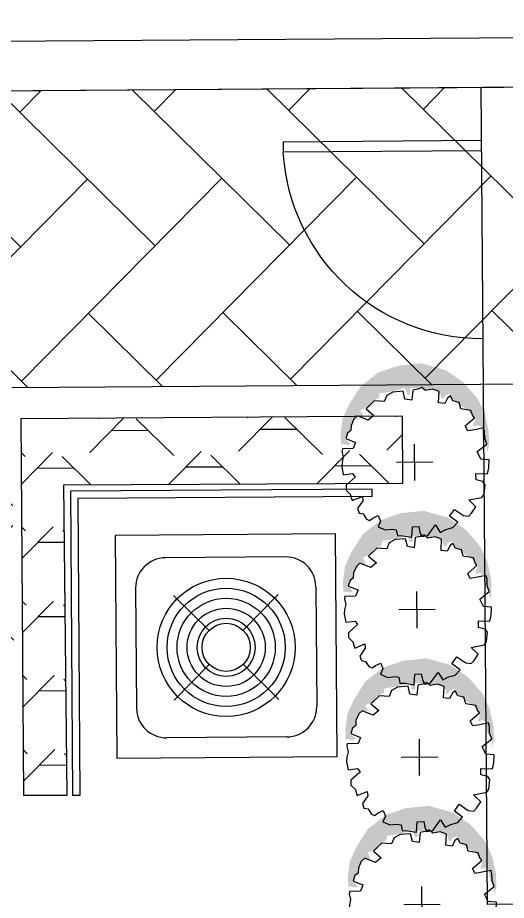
# Model space of a CAD drawing. Header units: feet. Extents: x 919634 to 928945, y 707022 to 708026.
# Drawn here: x 921008.62 to 921015.2, y 707492.02 to 707503.91 of the extents above; entities that cross this region are included whole.
import ezdxf

# ---------------------------------------------------------------- set-up
doc = ezdxf.new("R2010")
doc.units = ezdxf.units.FT
doc.header["$LTSCALE"] = 20
doc.header["$MEASUREMENT"] = 0
for name, color, linetype in [('-u-site-xref', 7, 'Continuous'), ('Site Plan$0$-u-site-bldg_interior', 252, 'Continuous'), ('Site Plan$0$-u-site-fence', 4, 'Site Plan$0$FENCELINE1'), ('Site Plan$0$A-DOOR-EXT_WINDOWS', 253, 'Continuous'), ('Site Plan$0$A-HVAC-EXT', 253, 'Continuous'), ('Site Plan$0$SP-LOT PAVERS', 254, 'Continuous'), ('x-RL TH8-LP Block$0$LK-SHRB-035M', 253, 'Continuous'), ('x-RL TH8-LP Block$0$LK-SHRB-TRNK', 253, 'Continuous'), ('x-RL TH8-LP Block$0$LP-PATT-SHAR', 253, 'Continuous'), ('x-RL TH8-LP Block$0$LP-SHAR-BRDR-CONT', 253, 'Continuous'), ('x-RL TH8-LP Block$0$LP-SHRB', 253, 'Continuous')]:
    doc.layers.add(name, color=color, linetype=linetype)
doc.layers.add('Site Plan$0$SP-SIDEWALK', color=2, linetype='Continuous', lineweight=25)
doc.layers.add('SP-BUILDING-FOOTPRINT', color=1, linetype='Continuous', lineweight=25)
doc.layers.add('x-RL TH8-LP Block$0$LK-SHRB-SHAD', color=253, linetype='Continuous', plot=False)
doc.layers.get('-u-site-xref').off()
doc.linetypes.add('Site Plan$0$FENCELINE1', pattern='A,0.25,-0.1,[133,ltypeshp.shx,S=0.1,R=0,X=-0.1,Y=0],-0.1,1', length=1.45)

# ---------------------------------------------------------------- blocks, each defined once
blk = doc.blocks.new('Site Plan$0$A$C05C92244')
at = {"layer": 'Site Plan$0$A-DOOR-EXT_WINDOWS'}
blk.add_lwpolyline([(32.00389335552609, 32.04769828175449), (32.00389335552609, 0.04381521808500111), (30.40369920234298, 0.04381521808500111), (30.40369920234298, 32.04769828175449)], close=True, dxfattribs=at)
blk.add_arc((32.07979910527501, 32.07980389018303), 32.07980487913881, 180.0573418751565, 267.0050566959838, dxfattribs=at)
blk = doc.blocks.new('Site Plan$0$A$C11AE1C12')
at = {"layer": 'Site Plan$0$A-HVAC-EXT'}
for p, q in [((44.00000011394877, 44.54105635897122), (1.139487721957266e-07, 44.54105635897122)), ((1.139487721957266e-07, 44.54105635897122), (1.139487721957266e-07, 2.501133167243097e-06)), ((44.00000011394877, 2.501133167243097e-06), (44.00000011394877, 44.54105635897122)), ((34.00000011394877, 40.00000250113317), (10.00000011394877, 40.00000250113317)), ((4.000000113948772, 34.00000250113317), (4.000000113948772, 10.00000250113317)), ((40.00000011394877, 34.00000250113317), (40.00000011394877, 10.00000250113317)), ((18.5977306969362, 25.40227191814392), (11.52666288505861, 32.47333973002787)), ((25.40226953096135, 25.40227191814392), (32.47333734284621, 32.47333973002787)), ((11.52666288505861, 11.52666527223846), (18.5977306969362, 18.59773308412241)), ((32.47333734284621, 11.52666527223846), (25.40226953096135, 18.59773308412241)), ((34.00000011394877, 4.000002501133167), (10.00000011394877, 4.000002501133167)), ((1.139487721957266e-07, 2.501133167243097e-06), (44.00000011394877, 2.501133167243097e-06))]:
    blk.add_line(p, q, dxfattribs=at)
for radius in [13.81153555240985, 11.81153555240985, 9.81153555240985, 7.81153555240985, 5.81153555240985, 4.81153555240985]:
    blk.add_circle((22.00000011394877, 22.00000250113317), radius, dxfattribs=at)
for centre, start, end in [((10.00000011394877, 34.00000250113317), 90, 180), ((34.00000011394877, 34.00000250113317), 0, 90), ((10.00000011394877, 10.00000250113317), 180, 270), ((34.00000011394877, 10.00000250113317), 270, 0)]:
    blk.add_arc(centre, 6, start, end, dxfattribs=at)
blk = doc.blocks.new('Site Plan')
at = {"layer": 'Site Plan$0$SP-LOT PAVERS'}
h = blk.add_hatch(dxfattribs=at)
h.set_pattern_fill('AR-HBONE', color=256, scale=0.32, angle=-89.58178215075662)
h.set_pattern_definition([(315.4182178492434, (0, 0), (1.810145136983853, 0.01321298806884015), [3.84, -1.28]), (45.41821784924338, (0.9116790626081567, -0.8984660745381309), (1.810145136983853, 0.01321298806884), [3.84, -1.28])])
h.paths.add_polyline_path([(921020.854125401, 707503.0147266962), (921000.6046263237, 707502.8722733271), (921000.5331806955, 707512.8698770296), (920988.4501140695, 707512.7835283038), (920988.5783173105, 707493.7837151049), (921008.5778073021, 707493.9267641254), (921008.5440285439, 707498.9266509638), (921016.5494870823, 707498.9838601747), (921016.5971115702, 707492.3196209966), (921020.9303342579, 707492.3505873991)])
at = {"layer": 'Site Plan$0$-u-site-bldg_interior'}
for p, q in [((921001.266511906, 707503.543687033, -4.495029287384762e-06), (921017.242680325, 707503.6578571309, -4.494951748557783e-06)), ((921000.6046263238, 707502.8722733269, -4.495032522905951e-06), (921017.247444387, 707502.9912074867, -4.494951748557785e-06))]:
    blk.add_line(p, q, dxfattribs=at)
at = {"layer": 'Site Plan$0$-u-site-fence', "ltscale": 0.15, "elevation": -4.494934243949904e-06}
blk.add_lwpolyline([(921014.8544733335, 707502.9718487177), (921014.9375432187, 707491.9721616845), (921020.9327324224, 707492.0150049571)], dxfattribs=at)
at = {"layer": 'Site Plan$0$SP-SIDEWALK'}
for p, q in [((921016.5494870824, 707498.9838601747, -4.494955274837604e-06), (921008.5421688267, 707498.9266376739, -4.494994137601723e-06)), ((921013.392735325, 707497.5636370423, -4.49497064414578e-06), (921009.3294864828, 707497.5345999474, -4.4949903647409e-06)), ((921009.3294864828, 707497.5345999474, -4.4949903647409e-06), (921009.3587858707, 707493.4346476442, -4.494990364740912e-06)), ((921013.3934499343, 707497.4636395957, -4.49497064414578e-06), (921013.392735325, 707497.5636370423, -4.49497064414578e-06)), ((921013.3934499343, 707497.4636395957, -4.49497064414578e-06), (921009.4301985387, 707497.43531711, -4.494989879412722e-06)), ((921009.4301985387, 707497.43531711, -4.494989879412722e-06), (921009.4587833174, 707493.4353622535, -4.494989879412734e-06)), ((921009.4587833174, 707493.4353622535, -4.494989879412734e-06), (921009.3587858707, 707493.4346476442, -4.494990364740912e-06))]:
    blk.add_line(p, q, dxfattribs=at)
at = {"layer": 'Site Plan$0$-u-site-fence', "xscale": -0.08333333333333334, "yscale": 0.08333333333333334, "zscale": 0.08333333333333333, "rotation": 270.4094444446222}
blk.add_blockref('Site Plan$0$A$C05C92244', (921012.2094554743, 707499.5688396911, -4.49497631740785e-06), dxfattribs=at)
at = {"layer": 'Site Plan$0$A-HVAC-EXT', "extrusion": (4.853157859725802e-12, 3.468200526524245e-14, -1), "xscale": -0.06735359270068557, "yscale": 0.06735359270068557, "zscale": -0.06735359270068557, "rotation": 359.5905555553778}
blk.add_blockref('Site Plan$0$A$C11AE1C12', (-921009.9551970903, 707493.9389793557, 8.989331464239155e-06), dxfattribs=at)
blk = doc.blocks.new('x-RL TH8-LP Block$0$SHRUB-LRG-241')
at = {"layer": 'x-RL TH8-LP Block$0$LK-SHRB-SHAD'}
blk.add_hatch(color=256, dxfattribs=at).paths.add_polyline_path([(0.07942995503995931, 0.4976856504540272), (0.1859550109496517, 0.5063764960219963), (0.3011759860731367, 0.4911675188681244), (0.3990051144888973, 0.4455405874065121), (0.5207480248826535, 0.3673229980153856), (0.6164031776350392, 0.2434784771626468), (0.6620567659276446, 0.1065976931381005), (0.6772746369719869, -0.052010199626217), (0.6294470564557244, -0.217136229156587), (0.5446618151407847, -0.3388080360272614), (0.4294408400173033, -0.4365800253562426), (0.3294377276580214, -0.4822069568178549), (0.2076948172642687, -0.5082794883416142), (0.1294315112196003, -0.5104521971435325), (0.05986413266886359, -0.4995886427736451), (0.1511713175342138, -0.4887250884037577), (0.1598672450281455, -0.4669979796639847), (0.2381305427926712, -0.4583071340960174), (0.2511744298934957, -0.432234607752406), (0.2424785023995675, -0.4018166534446639), (0.2576963734439097, -0.4039893622465822), (0.2924800585792049, -0.4191983394004524), (0.3272637519946464, -0.395298521858761), (0.3642214210734593, -0.3540170131811315), (0.3816132677811801, -0.3214263500714711), (0.4229188964668893, -0.2779721325919233), (0.433788799624196, -0.2562450238521503), (0.4663985090961198, -0.2453814694822647), (0.4577025898823273, -0.2149635151745208), (0.4316148239608211, -0.1975818292187306), (0.4359627835677138, -0.186718274848845), (0.4881383154107333, -0.1736820116770392), (0.4968342429046615, -0.1410913485673788), (0.492486275017626, -0.07808273114997633), (0.5164000652757572, -0.052010199626217), (0.5055301621184505, -0.01724682771464003), (0.5055301621184505, 0.02620738976490955), (0.4642245334327413, 0.02620738976490955), (0.4642245334327413, 0.04576178970276246), (0.5098781217253467, 0.06314347565855272), (0.4859643397473548, 0.1478791966355821), (0.4729204526465303, 0.2369603455767439), (0.4446587027815063, 0.2391330543786623), (0.4163969529164788, 0.2934508262280957), (0.3837872434445551, 0.2999689629941464), (0.3598734614665666, 0.3694957068173039), (0.3250897680511251, 0.3499413120595953), (0.3163938488373397, 0.3608048664294827), (0.3294377276580214, 0.3912228155570787), (0.2729142362081092, 0.4325043242347064), (0.2229126800284682, 0.4368497470186909), (0.1968249141069585, 0.4629222785424503), (0.162041220691524, 0.475958541714256), (0.1337794708264965, 0.4368497470186909), (0.1207355920058113, 0.4520587241725629), (0.1294315112196003, 0.4976856504540272)])
at = {"layer": 'x-RL TH8-LP Block$0$LK-SHRB-035M'}
blk.add_lwpolyline([(-0.02506661354845008, 0.4987056809809847), (-0.08165780996232641, 0.4886134344344999), (-0.08165780996232641, 0.4886134344344999), (-0.08165780996232641, 0.4886134344344999), (-0.07431013994851199, 0.4249718511334137), (-0.09880237153729965, 0.4078375781783734), (-0.1543414298532717, 0.4702383789836801), (-0.1872079085748339, 0.4702383789836801), (-0.2156921901335238, 0.4417710769863739), (-0.2595141617622758, 0.428632322466644), (-0.2310604317859877, 0.3588825101419175), (-0.2604511118412525, 0.3564347593132471), (-0.3143340234853049, 0.3931510560520017), (-0.3449670116215167, 0.3826466800339148), (-0.3515403073658305, 0.3541793780366085), (-0.3865978846688343, 0.3322814549128452), (-0.3953622789945825, 0.3103835285617258), (-0.3804630536096525, 0.2878976674930804), (-0.3633184920346793, 0.2511813673234577), (-0.4025060636510993, 0.2364948451970861), (-0.4391842506233381, 0.2534489245671132), (-0.4610952364377141, 0.2052734924038901), (-0.4563889752951518, 0.1557189889409578), (-0.4612874237616289, 0.1287937023786245), (-0.500474995378049, 0.1214504430308736), (-0.5029242169253898, 0.08473414286125092), (-0.5127211084865486, 0.02354031038883519), (-0.4416936352675229, 0.01864480530062451), (-0.4392444137201785, -0.02541475421675088), (-0.4784319853366021, -0.03275801356450003), (-0.509299405229342, -0.04655263965616641), (-0.5029242169253898, -0.0866085866891666), (-0.4294475167872278, -0.1404591598138314), (-0.480881206883943, -0.1722799514643754), (-0.4612874237616289, -0.2114440058935383), (-0.4490413052813373, -0.2579513162395841), (-0.4123029552122581, -0.2922198655805364), (-0.3706661620484972, -0.2359215381963313), (-0.3241309150464637, -0.2701900841064138), (-0.3657677135820201, -0.3313839165788295), (-0.3706661620484972, -0.3681002167484539), (-0.3510723735543877, -0.3876822405321647), (-0.3069863534714905, -0.4170552813540382), (-0.2604511118412525, -0.3681002167484539), (-0.2433065502662792, -0.4586670866118716), (-0.2212635402248324, -0.4733536087382433), (-0.1575837316478292, -0.480696868085996), (-0.1355407216063789, -0.4660103459596243), (-0.1232946031260873, -0.4195030356135803), (-0.07920858841498557, -0.4195030356135803), (-0.08165780996232641, -0.4978311410410363), (-0.04247023834590635, -0.5076221546483275), (0.0138619002172824, -0.5100699054769979), (0.01876034331196408, -0.4537715815236627), (0.0701940334086757, -0.4292940492208697), (0.1216277235053873, -0.4953833867814978), (0.1608152951218109, -0.480696868085996), (0.2073505421238444, -0.480696868085996), (0.2318427737126321, -0.4733536087382433), (0.2195966552323405, -0.4146075270944998), (0.2122489852185225, -0.3656524624889137), (0.2465381137402645, -0.3485181895338734), (0.3004210253843169, -0.4121597762658276), (0.3189358637372592, -0.39910922518572), (0.3518547154810285, -0.3876822405321647), (0.3641008339613201, -0.3191451487119998), (0.4081868486724218, -0.3069063842760382), (0.419726398483391, -0.2655318838032237), (0.4525928772049532, -0.2480135433678008), (0.4375775287276866, -0.2285782788485804), (0.4008391786586074, -0.208996251633998), (0.405737627125081, -0.1673844463761647), (0.4832682573450846, -0.1713708092072714), (0.4986059474151467, -0.1275749597323887), (0.4898415530893949, -0.07720973461131919), (0.5117525389037709, -0.05312201530235328), (0.5007970459965847, -0.02465471653240314), (0.4939096672908754, 0.008853791693333335), (0.4253314156191905, 0.01619705104108249), (0.4326790856330085, 0.06270436481799813), (0.486561997277061, 0.07494312925395974), (0.4810771587636431, 0.1461490954514311), (0.4596205387691334, 0.1875397805915), (0.4179837456053725, 0.2046740535465421), (0.4228821887000542, 0.2732111453667088), (0.3689992770560018, 0.3295094727509138), (0.3224640354257637, 0.275658899626249), (0.3224640354257637, 0.275658899626249), (0.2906241338231617, 0.3148229506245421), (0.2906241338231617, 0.3148229506245421), (0.3211269623186972, 0.389216058907456), (0.2992159765043212, 0.4133037749890676), (0.2553940048755692, 0.4330119051549843), (0.2203364275725654, 0.4352016981128308), (0.2028076389210653, 0.4570996244639502), (0.1657137435882881, 0.4690314106507891), (0.1387722850803605, 0.4029420696592929), (0.09713549191659965, 0.4200763426143332), (0.09468627036926236, 0.4935089429535804), (0.07791501977911963, 0.4965158880231364), (0.04066634389468149, 0.4877567161917469), (0.003417668010239794, 0.4965158880231364)], close=True, dxfattribs=at)
at = {"layer": 'x-RL TH8-LP Block$0$LK-SHRB-TRNK'}
for p, q in [((0, -0.125), (0, 0.125)), ((-0.1250000000000284, 0), (0.1249999999999929, 0))]:
    blk.add_line(p, q, dxfattribs=at)
blk = doc.blocks.new('x-RL TH8-LP Block', base_point=(1241.699483058532, 358.1706843557306))
at = {"layer": 'x-RL TH8-LP Block$0$LP-PATT-SHAR'}
h = blk.add_hatch(dxfattribs=at)
h.set_pattern_fill('LAFX-A435-CHAINLINK', color=256, scale=10, pattern_type=2)
h.set_pattern_definition([(45, (1255.655024147425, 427.7968330358235), (0, 10.0000000000064), [0.7071099999999999, -13.4350288425]), (45, (1253.655024147425, 427.7968330358235), (0, 10.0000000000064), [0.7071099999999999, -13.4350288425]), (45, (1255.655024147425, 429.7968330358235), (0, 10.0000000000064), [0.7071099999999999, -13.4350288425]), (45, (1255.155024147425, 430.7968330358235), (0, 10.0000000000064), [0.7071099999999999, -13.4350288425]), (45, (1251.655024147425, 427.7968330358235), (0, 10.0000000000064), [0.7071099999999999, -13.4350288425]), (45, (1253.655024147425, 429.7968330358235), (0, 10.0000000000064), [0.7071099999999999, -13.4350288425]), (45, (1255.655024147425, 431.7968330358235), (0, 10.0000000000064), [0.7071099999999999, -13.4350288425]), (45, (1254.155024147425, 430.7968330358235), (0, 10.0000000000064), [0.7071099999999999, -13.4350288425]), (45, (1255.155024147425, 432.7968330358235), (0, 10.0000000000064), [0.7071099999999999, -13.4350288425]), (45, (1253.155024147425, 430.7968330358235), (0, 10.0000000000064), [0.7071099999999999, -13.4350288425]), (45, (1251.655024147425, 429.7968330358235), (0, 10.0000000000064), [0.7071099999999999, -13.4350288425]), (45, (1253.655024147425, 431.7968330358235), (0, 10.0000000000064), [0.7071099999999999, -13.4350288425]), (45, (1255.655024147425, 433.7968330358235), (0, 10.0000000000064), [0.7071099999999999, -13.4350288425]), (45, (1252.155024147425, 430.7968330358235), (0, 10.0000000000064), [0.7071099999999999, -13.4350288425]), (45, (1254.155024147425, 432.7968330358235), (0, 10.0000000000064), [0.7071099999999999, -13.4350288425]), (45, (1253.155024147425, 432.7968330358235), (0, 10.0000000000064), [0.7071099999999999, -13.4350288425]), (45, (1255.155024147425, 434.7968330358235), (0, 10.0000000000064), [0.7071099999999999, -13.4350288425]), (45, (1251.655024147425, 431.7968330358235), (0, 10.0000000000064), [0.7071099999999999, -13.4350288425]), (45, (1253.655024147425, 433.7968330358235), (0, 10.0000000000064), [0.7071099999999999, -13.4350288425]), (45, (1252.155024147425, 432.7968330358235), (0, 10.0000000000064), [0.7071099999999999, -13.4350288425]), (45, (1254.155024147425, 434.7968330358235), (0, 10.0000000000064), [0.7071099999999999, -13.4350288425]), (45, (1255.155024147425, 436.7968330358235), (0, 10.0000000000064), [0.7071099999999999, -13.4350288425]), (45, (1253.155024147425, 434.7968330358235), (0, 10.0000000000064), [0.7071099999999999, -13.4350288425]), (45, (1251.655024147425, 433.7968330358235), (0, 10.0000000000064), [0.7071099999999999, -13.4350288425]), (45, (1252.155024147425, 434.7968330358235), (0, 10.0000000000064), [0.7071099999999999, -13.4350288425]), (45, (1254.155024147425, 436.7968330358235), (0, 10.0000000000064), [0.7071099999999999, -13.4350288425]), (45, (1253.155024147425, 436.7968330358235), (0, 10.0000000000064), [0.7071099999999999, -13.4350288425]), (45, (1251.655024147425, 435.7968330358235), (0, 10.0000000000064), [0.7071099999999999, -13.4350288425]), (45, (1252.155024147425, 436.7968330358235), (0, 10.0000000000064), [0.7071099999999999, -13.4350288425]), (45, (1250.655024147425, 435.7968330358235), (0, 10.0000000000064), [0.7071099999999999, -13.4350288425]), (45, (1255.155024147425, 428.7968330358235), (0, 10.0000000000064), [0.7071099999999999, -13.4350288425]), (45, (1254.155024147425, 428.7968330358235), (0, 10.0000000000064), [0.7071099999999999, -13.4350288425]), (45, (1253.155024147425, 428.7968330358235), (0, 10.0000000000064), [0.7071099999999999, -13.4350288425]), (45, (1252.155024147425, 428.7968330358235), (0, 10.0000000000064), [0.7071099999999999, -13.4350288425]), (45, (1250.655024147425, 427.7968330358235), (0, 10.0000000000064), [0.7071099999999999, -13.4350288425]), (45, (1249.655024147425, 427.7968330358235), (0, 10.0000000000064), [0.7071099999999999, -13.4350288425]), (45, (1250.655024147425, 429.7968330358235), (0, 10.0000000000064), [0.7071099999999999, -13.4350288425]), (45, (1248.655024147425, 427.7968330358235), (0, 10.0000000000064), [0.7071099999999999, -13.4350288425]), (45, (1251.155024147425, 430.7968330358235), (0, 10.0000000000064), [0.7071099999999999, -13.4350288425]), (45, (1249.655024147425, 429.7968330358235), (0, 10.0000000000064), [0.7071099999999999, -13.4350288425]), (45, (1247.655024147425, 427.7968330358235), (0, 10.0000000000064), [0.7071099999999999, -13.4350288425]), (45, (1250.155024147425, 430.7968330358235), (0, 10.0000000000064), [0.7071099999999999, -13.4350288425]), (45, (1250.655024147425, 431.7968330358235), (0, 10.0000000000064), [0.7071099999999999, -13.4350288425]), (45, (1248.655024147425, 429.7968330358235), (0, 10.0000000000064), [0.7071099999999999, -13.4350288425]), (45, (1246.655024147425, 427.7968330358235), (0, 10.0000000000064), [0.7071099999999999, -13.4350288425]), (45, (1251.155024147425, 432.7968330358235), (0, 10.0000000000064), [0.7071099999999999, -13.4350288425]), (45, (1249.155024147425, 430.7968330358235), (0, 10.0000000000064), [0.7071099999999999, -13.4350288425]), (45, (1249.655024147425, 431.7968330358235), (0, 10.0000000000064), [0.7071099999999999, -13.4350288425]), (45, (1247.655024147425, 429.7968330358235), (0, 10.0000000000064), [0.7071099999999999, -13.4350288425]), (45, (1250.155024147425, 432.7968330358235), (0, 10.0000000000064), [0.7071099999999999, -13.4350288425]), (45, (1248.155024147425, 430.7968330358235), (0, 10.0000000000064), [0.7071099999999999, -13.4350288425]), (45, (1250.655024147425, 433.7968330358235), (0, 10.0000000000064), [0.7071099999999999, -13.4350288425]), (45, (1248.655024147425, 431.7968330358235), (0, 10.0000000000064), [0.7071099999999999, -13.4350288425]), (45, (1246.655024147425, 429.7968330358235), (0, 10.0000000000064), [0.7071099999999999, -13.4350288425]), (45, (1251.155024147425, 434.7968330358235), (0, 10.0000000000064), [0.7071099999999999, -13.4350288425]), (45, (1249.155024147425, 432.7968330358235), (0, 10.0000000000064), [0.7071099999999999, -13.4350288425]), (45, (1247.155024147425, 430.7968330358235), (0, 10.0000000000064), [0.7071099999999999, -13.4350288425]), (45, (1249.655024147425, 433.7968330358235), (0, 10.0000000000064), [0.7071099999999999, -13.4350288425]), (45, (1247.655024147425, 431.7968330358235), (0, 10.0000000000064), [0.7071099999999999, -13.4350288425]), (45, (1250.155024147425, 434.7968330358235), (0, 10.0000000000064), [0.7071099999999999, -13.4350288425]), (45, (1248.155024147425, 432.7968330358235), (0, 10.0000000000064), [0.7071099999999999, -13.4350288425]), (45, (1246.155024147425, 430.7968330358235), (0, 10.0000000000064), [0.7071099999999999, -13.4350288425]), (45, (1248.655024147425, 433.7968330358235), (0, 10.0000000000064), [0.7071099999999999, -13.4350288425]), (45, (1246.655024147425, 431.7968330358235), (0, 10.0000000000064), [0.7071099999999999, -13.4350288425]), (45, (1251.155024147425, 436.7968330358235), (0, 10.0000000000064), [0.7071099999999999, -13.4350288425]), (45, (1249.155024147425, 434.7968330358235), (0, 10.0000000000064), [0.7071099999999999, -13.4350288425]), (45, (1247.155024147425, 432.7968330358235), (0, 10.0000000000064), [0.7071099999999999, -13.4350288425]), (45, (1247.655024147425, 433.7968330358235), (0, 10.0000000000064), [0.7071099999999999, -13.4350288425]), (45, (1250.155024147425, 436.7968330358235), (0, 10.0000000000064), [0.7071099999999999, -13.4350288425]), (45, (1248.155024147425, 434.7968330358235), (0, 10.0000000000064), [0.7071099999999999, -13.4350288425]), (45, (1246.155024147425, 432.7968330358235), (0, 10.0000000000064), [0.7071099999999999, -13.4350288425]), (45, (1246.655024147425, 433.7968330358235), (0, 10.0000000000064), [0.7071099999999999, -13.4350288425]), (45, (1249.155024147425, 436.7968330358235), (0, 10.0000000000064), [0.7071099999999999, -13.4350288425]), (45, (1247.155024147425, 434.7968330358235), (0, 10.0000000000064), [0.7071099999999999, -13.4350288425]), (45, (1247.655024147425, 435.7968330358235), (0, 10.0000000000064), [0.7071099999999999, -13.4350288425]), (45, (1248.155024147425, 436.7968330358235), (0, 10.0000000000064), [0.7071099999999999, -13.4350288425]), (45, (1246.155024147425, 434.7968330358235), (0, 10.0000000000064), [0.7071099999999999, -13.4350288425]), (45, (1246.655024147425, 435.7968330358235), (0, 10.0000000000064), [0.7071099999999999, -13.4350288425]), (45, (1247.155024147425, 436.7968330358235), (0, 10.0000000000064), [0.7071099999999999, -13.4350288425]), (45, (1246.155024147425, 436.7968330358235), (0, 10.0000000000064), [0.7071099999999999, -13.4350288425]), (45, (1251.155024147425, 428.7968330358235), (0, 10.0000000000064), [0.7071099999999999, -13.4350288425]), (45, (1250.155024147425, 428.7968330358235), (0, 10.0000000000064), [0.7071099999999999, -13.4350288425]), (45, (1249.155024147425, 428.7968330358235), (0, 10.0000000000064), [0.7071099999999999, -13.4350288425]), (45, (1248.155024147425, 428.7968330358235), (0, 10.0000000000064), [0.7071099999999999, -13.4350288425]), (45, (1247.155024147425, 428.7968330358235), (0, 10.0000000000064), [0.7071099999999999, -13.4350288425]), (45, (1246.155024147425, 428.7968330358235), (0, 10.0000000000064), [0.7071099999999999, -13.4350288425]), (45, (1254.655024147425, 427.7968330358235), (0, 10.0000000000064), [0.7071099999999999, -13.4350288425]), (45, (1254.655024147425, 429.7968330358235), (0, 10.0000000000064), [0.7071099999999999, -13.4350288425]), (45, (1252.655024147425, 427.7968330358235), (0, 10.0000000000064), [0.7071099999999999, -13.4350288425]), (45, (1254.655024147425, 431.7968330358235), (0, 10.0000000000064), [0.7071099999999999, -13.4350288425]), (45, (1252.655024147425, 429.7968330358235), (0, 10.0000000000064), [0.7071099999999999, -13.4350288425]), (45, (1254.655024147425, 433.7968330358235), (0, 10.0000000000064), [0.7071099999999999, -13.4350288425]), (45, (1252.655024147425, 431.7968330358235), (0, 10.0000000000064), [0.7071099999999999, -13.4350288425]), (45, (1255.655024147425, 435.7968330358235), (0, 10.0000000000064), [0.7071099999999999, -13.4350288425]), (45, (1254.655024147425, 435.7968330358235), (0, 10.0000000000064), [0.7071099999999999, -13.4350288425]), (45, (1252.655024147425, 433.7968330358235), (0, 10.0000000000064), [0.7071099999999999, -13.4350288425]), (45, (1253.655024147425, 435.7968330358235), (0, 10.0000000000064), [0.7071099999999999, -13.4350288425]), (45, (1252.655024147425, 435.7968330358235), (0, 10.0000000000064), [0.7071099999999999, -13.4350288425]), (45, (1249.655024147425, 435.7968330358235), (0, 10.0000000000064), [0.7071099999999999, -13.4350288425]), (45, (1248.655024147425, 435.7968330358235), (0, 10.0000000000064), [0.7071099999999999, -13.4350288425]), (90, (1256.155024147425, 436.2968330358235), (-10, 6.123233995736766e-16), [0.5, -9.5]), (90, (1256.155024147425, 428.2968330358235), (-10, 6.123233995736766e-16), [0.5, -9.5]), (90, (1256.155024147425, 430.2968330358235), (-10, 6.123233995736766e-16), [0.5, -9.5]), (90, (1256.155024147425, 432.2968330358235), (-10, 6.123233995736766e-16), [0.5, -9.5]), (90, (1256.155024147425, 434.2968330358235), (-10, 6.123233995736766e-16), [0.5, -9.5]), (90, (1255.655024147425, 429.2968330358235), (-10, 6.123233995736766e-16), [0.5, -9.5]), (90, (1255.655024147425, 431.2968330358235), (-10, 6.123233995736766e-16), [0.5, -9.5]), (90, (1255.655024147425, 433.2968330358235), (-10, 6.123233995736766e-16), [0.5, -9.5]), (90, (1255.655024147425, 435.2968330358235), (-10, 6.123233995736766e-16), [0.5, -9.5]), (90, (1255.655024147425, 437.2968330358235), (-10, 6.123233995736766e-16), [0.5, -9.5]), (90, (1255.155024147425, 428.2968330358235), (-10, 6.123233995736766e-16), [0.5, -9.5]), (90, (1255.155024147425, 430.2968330358235), (-10, 6.123233995736766e-16), [0.5, -9.5]), (90, (1255.155024147425, 432.2968330358235), (-10, 6.123233995736766e-16), [0.5, -9.5]), (90, (1255.155024147425, 434.2968330358235), (-10, 6.123233995736766e-16), [0.5, -9.5]), (90, (1255.155024147425, 436.2968330358235), (-10, 6.123233995736766e-16), [0.5, -9.5]), (90, (1255.155024147425, 428.2968330358235), (-10, 6.123233995736766e-16), [0.5, -9.5]), (90, (1255.155024147425, 430.2968330358235), (-10, 6.123233995736766e-16), [0.5, -9.5]), (90, (1255.155024147425, 432.2968330358235), (-10, 6.123233995736766e-16), [0.5, -9.5]), (90, (1255.155024147425, 434.2968330358235), (-10, 6.123233995736766e-16), [0.5, -9.5]), (90, (1255.155024147425, 436.2968330358235), (-10, 6.123233995736766e-16), [0.5, -9.5]), (90, (1254.655024147425, 429.2968330358235), (-10, 6.123233995736766e-16), [0.5, -9.5]), (90, (1254.655024147425, 431.2968330358235), (-10, 6.123233995736766e-16), [0.5, -9.5]), (90, (1254.655024147425, 433.2968330358235), (-10, 6.123233995736766e-16), [0.5, -9.5]), (90, (1254.655024147425, 435.2968330358235), (-10, 6.123233995736766e-16), [0.5, -9.5]), (90, (1254.655024147425, 437.2968330358235), (-10, 6.123233995736766e-16), [0.5, -9.5]), (90, (1254.155024147425, 428.2968330358235), (-10, 6.123233995736766e-16), [0.5, -9.5]), (90, (1254.155024147425, 428.2968330358235), (-10, 6.123233995736766e-16), [0.5, -9.5]), (90, (1254.155024147425, 430.2968330358235), (-10, 6.123233995736766e-16), [0.5, -9.5]), (90, (1254.155024147425, 430.2968330358235), (-10, 6.123233995736766e-16), [0.5, -9.5]), (90, (1254.155024147425, 432.2968330358235), (-10, 6.123233995736766e-16), [0.5, -9.5]), (90, (1254.155024147425, 432.2968330358235), (-10, 6.123233995736766e-16), [0.5, -9.5]), (90, (1254.155024147425, 434.2968330358235), (-10, 6.123233995736766e-16), [0.5, -9.5]), (90, (1254.155024147425, 434.2968330358235), (-10, 6.123233995736766e-16), [0.5, -9.5]), (90, (1254.155024147425, 436.2968330358235), (-10, 6.123233995736766e-16), [0.5, -9.5]), (90, (1254.155024147425, 436.2968330358235), (-10, 6.123233995736766e-16), [0.5, -9.5]), (90, (1253.655024147425, 429.2968330358235), (-10, 6.123233995736766e-16), [0.5, -9.5]), (90, (1253.655024147425, 431.2968330358235), (-10, 6.123233995736766e-16), [0.5, -9.5]), (90, (1253.655024147425, 433.2968330358235), (-10, 6.123233995736766e-16), [0.5, -9.5]), (90, (1253.655024147425, 435.2968330358235), (-10, 6.123233995736766e-16), [0.5, -9.5]), (90, (1253.655024147425, 437.2968330358235), (-10, 6.123233995736766e-16), [0.5, -9.5]), (90, (1253.155024147425, 428.2968330358235), (-10, 6.123233995736766e-16), [0.5, -9.5]), (90, (1253.155024147425, 428.2968330358235), (-10, 6.123233995736766e-16), [0.5, -9.5]), (90, (1253.155024147425, 430.2968330358235), (-10, 6.123233995736766e-16), [0.5, -9.5]), (90, (1253.155024147425, 430.2968330358235), (-10, 6.123233995736766e-16), [0.5, -9.5]), (90, (1253.155024147425, 432.2968330358235), (-10, 6.123233995736766e-16), [0.5, -9.5]), (90, (1253.155024147425, 432.2968330358235), (-10, 6.123233995736766e-16), [0.5, -9.5]), (90, (1253.155024147425, 434.2968330358235), (-10, 6.123233995736766e-16), [0.5, -9.5]), (90, (1253.155024147425, 434.2968330358235), (-10, 6.123233995736766e-16), [0.5, -9.5]), (90, (1253.155024147425, 436.2968330358235), (-10, 6.123233995736766e-16), [0.5, -9.5]), (90, (1253.155024147425, 436.2968330358235), (-10, 6.123233995736766e-16), [0.5, -9.5]), (90, (1252.655024147425, 429.2968330358235), (-10, 6.123233995736766e-16), [0.5, -9.5]), (90, (1252.655024147425, 431.2968330358235), (-10, 6.123233995736766e-16), [0.5, -9.5]), (90, (1252.655024147425, 433.2968330358235), (-10, 6.123233995736766e-16), [0.5, -9.5]), (90, (1252.655024147425, 435.2968330358235), (-10, 6.123233995736766e-16), [0.5, -9.5]), (90, (1252.655024147425, 437.2968330358235), (-10, 6.123233995736766e-16), [0.5, -9.5]), (90, (1252.155024147425, 428.2968330358235), (-10, 6.123233995736766e-16), [0.5, -9.5]), (90, (1252.155024147425, 428.2968330358235), (-10, 6.123233995736766e-16), [0.5, -9.5]), (90, (1252.155024147425, 430.2968330358235), (-10, 6.123233995736766e-16), [0.5, -9.5]), (90, (1252.155024147425, 430.2968330358235), (-10, 6.123233995736766e-16), [0.5, -9.5]), (90, (1252.155024147425, 432.2968330358235), (-10, 6.123233995736766e-16), [0.5, -9.5]), (90, (1252.155024147425, 432.2968330358235), (-10, 6.123233995736766e-16), [0.5, -9.5]), (90, (1252.155024147425, 434.2968330358235), (-10, 6.123233995736766e-16), [0.5, -9.5]), (90, (1252.155024147425, 434.2968330358235), (-10, 6.123233995736766e-16), [0.5, -9.5]), (90, (1252.155024147425, 436.2968330358235), (-10, 6.123233995736766e-16), [0.5, -9.5]), (90, (1252.155024147425, 436.2968330358235), (-10, 6.123233995736766e-16), [0.5, -9.5]), (90, (1251.655024147425, 429.2968330358235), (-10, 6.123233995736766e-16), [0.5, -9.5]), (90, (1251.655024147425, 431.2968330358235), (-10, 6.123233995736766e-16), [0.5, -9.5]), (90, (1251.655024147425, 433.2968330358235), (-10, 6.123233995736766e-16), [0.5, -9.5]), (90, (1251.655024147425, 435.2968330358235), (-10, 6.123233995736766e-16), [0.5, -9.5]), (90, (1251.655024147425, 437.2968330358235), (-10, 6.123233995736766e-16), [0.5, -9.5]), (90, (1251.155024147425, 428.2968330358235), (-10, 6.123233995736766e-16), [0.5, -9.5]), (90, (1251.155024147425, 430.2968330358235), (-10, 6.123233995736766e-16), [0.5, -9.5]), (90, (1251.155024147425, 432.2968330358235), (-10, 6.123233995736766e-16), [0.5, -9.5]), (90, (1251.155024147425, 434.2968330358235), (-10, 6.123233995736766e-16), [0.5, -9.5]), (90, (1251.155024147425, 436.2968330358235), (-10, 6.123233995736766e-16), [0.5, -9.5]), (90, (1251.155024147425, 428.2968330358235), (-10, 6.123233995736766e-16), [0.5, -9.5]), (90, (1251.155024147425, 430.2968330358235), (-10, 6.123233995736766e-16), [0.5, -9.5]), (90, (1251.155024147425, 432.2968330358235), (-10, 6.123233995736766e-16), [0.5, -9.5]), (90, (1251.155024147425, 434.2968330358235), (-10, 6.123233995736766e-16), [0.5, -9.5]), (90, (1251.155024147425, 436.2968330358235), (-10, 6.123233995736766e-16), [0.5, -9.5]), (90, (1250.655024147425, 429.2968330358235), (-10, 6.123233995736766e-16), [0.5, -9.5]), (90, (1250.655024147425, 431.2968330358235), (-10, 6.123233995736766e-16), [0.5, -9.5]), (90, (1250.655024147425, 433.2968330358235), (-10, 6.123233995736766e-16), [0.5, -9.5]), (90, (1250.655024147425, 435.2968330358235), (-10, 6.123233995736766e-16), [0.5, -9.5]), (90, (1250.655024147425, 437.2968330358235), (-10, 6.123233995736766e-16), [0.5, -9.5]), (90, (1250.155024147425, 428.2968330358235), (-10, 6.123233995736766e-16), [0.5, -9.5]), (90, (1250.155024147425, 430.2968330358235), (-10, 6.123233995736766e-16), [0.5, -9.5]), (90, (1250.155024147425, 432.2968330358235), (-10, 6.123233995736766e-16), [0.5, -9.5]), (90, (1250.155024147425, 434.2968330358235), (-10, 6.123233995736766e-16), [0.5, -9.5]), (90, (1250.155024147425, 436.2968330358235), (-10, 6.123233995736766e-16), [0.5, -9.5]), (90, (1250.155024147425, 428.2968330358235), (-10, 6.123233995736766e-16), [0.5, -9.5]), (90, (1250.155024147425, 430.2968330358235), (-10, 6.123233995736766e-16), [0.5, -9.5]), (90, (1250.155024147425, 432.2968330358235), (-10, 6.123233995736766e-16), [0.5, -9.5]), (90, (1250.155024147425, 434.2968330358235), (-10, 6.123233995736766e-16), [0.5, -9.5]), (90, (1250.155024147425, 436.2968330358235), (-10, 6.123233995736766e-16), [0.5, -9.5]), (90, (1249.655024147425, 429.2968330358235), (-10, 6.123233995736766e-16), [0.5, -9.5]), (90, (1249.655024147425, 431.2968330358235), (-10, 6.123233995736766e-16), [0.5, -9.5]), (90, (1249.655024147425, 433.2968330358235), (-10, 6.123233995736766e-16), [0.5, -9.5]), (90, (1249.655024147425, 435.2968330358235), (-10, 6.123233995736766e-16), [0.5, -9.5]), (90, (1249.655024147425, 437.2968330358235), (-10, 6.123233995736766e-16), [0.5, -9.5]), (90, (1249.155024147425, 428.2968330358235), (-10, 6.123233995736766e-16), [0.5, -9.5]), (90, (1249.155024147425, 428.2968330358235), (-10, 6.123233995736766e-16), [0.5, -9.5]), (90, (1249.155024147425, 430.2968330358235), (-10, 6.123233995736766e-16), [0.5, -9.5]), (90, (1249.155024147425, 430.2968330358235), (-10, 6.123233995736766e-16), [0.5, -9.5]), (90, (1249.155024147425, 432.2968330358235), (-10, 6.123233995736766e-16), [0.5, -9.5]), (90, (1249.155024147425, 432.2968330358235), (-10, 6.123233995736766e-16), [0.5, -9.5]), (90, (1249.155024147425, 434.2968330358235), (-10, 6.123233995736766e-16), [0.5, -9.5]), (90, (1249.155024147425, 434.2968330358235), (-10, 6.123233995736766e-16), [0.5, -9.5]), (90, (1249.155024147425, 436.2968330358235), (-10, 6.123233995736766e-16), [0.5, -9.5]), (90, (1249.155024147425, 436.2968330358235), (-10, 6.123233995736766e-16), [0.5, -9.5]), (90, (1248.655024147425, 429.2968330358235), (-10, 6.123233995736766e-16), [0.5, -9.5]), (90, (1248.655024147425, 431.2968330358235), (-10, 6.123233995736766e-16), [0.5, -9.5]), (90, (1248.655024147425, 433.2968330358235), (-10, 6.123233995736766e-16), [0.5, -9.5]), (90, (1248.655024147425, 435.2968330358235), (-10, 6.123233995736766e-16), [0.5, -9.5]), (90, (1248.655024147425, 437.2968330358235), (-10, 6.123233995736766e-16), [0.5, -9.5]), (90, (1248.155024147425, 428.2968330358235), (-10, 6.123233995736766e-16), [0.5, -9.5]), (90, (1248.155024147425, 428.2968330358235), (-10, 6.123233995736766e-16), [0.5, -9.5]), (90, (1248.155024147425, 430.2968330358235), (-10, 6.123233995736766e-16), [0.5, -9.5]), (90, (1248.155024147425, 430.2968330358235), (-10, 6.123233995736766e-16), [0.5, -9.5]), (90, (1248.155024147425, 432.2968330358235), (-10, 6.123233995736766e-16), [0.5, -9.5]), (90, (1248.155024147425, 432.2968330358235), (-10, 6.123233995736766e-16), [0.5, -9.5]), (90, (1248.155024147425, 434.2968330358235), (-10, 6.123233995736766e-16), [0.5, -9.5]), (90, (1248.155024147425, 434.2968330358235), (-10, 6.123233995736766e-16), [0.5, -9.5]), (90, (1248.155024147425, 436.2968330358235), (-10, 6.123233995736766e-16), [0.5, -9.5]), (90, (1248.155024147425, 436.2968330358235), (-10, 6.123233995736766e-16), [0.5, -9.5]), (90, (1247.655024147425, 429.2968330358235), (-10, 6.123233995736766e-16), [0.5, -9.5]), (90, (1247.655024147425, 431.2968330358235), (-10, 6.123233995736766e-16), [0.5, -9.5]), (90, (1247.655024147425, 433.2968330358235), (-10, 6.123233995736766e-16), [0.5, -9.5]), (90, (1247.655024147425, 435.2968330358235), (-10, 6.123233995736766e-16), [0.5, -9.5]), (90, (1247.655024147425, 437.2968330358235), (-10, 6.123233995736766e-16), [0.5, -9.5]), (90, (1247.155024147425, 428.2968330358235), (-10, 6.123233995736766e-16), [0.5, -9.5]), (90, (1247.155024147425, 428.2968330358235), (-10, 6.123233995736766e-16), [0.5, -9.5]), (90, (1247.155024147425, 430.2968330358235), (-10, 6.123233995736766e-16), [0.5, -9.5]), (90, (1247.155024147425, 430.2968330358235), (-10, 6.123233995736766e-16), [0.5, -9.5]), (90, (1247.155024147425, 432.2968330358235), (-10, 6.123233995736766e-16), [0.5, -9.5]), (90, (1247.155024147425, 432.2968330358235), (-10, 6.123233995736766e-16), [0.5, -9.5]), (90, (1247.155024147425, 434.2968330358235), (-10, 6.123233995736766e-16), [0.5, -9.5]), (90, (1247.155024147425, 434.2968330358235), (-10, 6.123233995736766e-16), [0.5, -9.5]), (90, (1247.155024147425, 436.2968330358235), (-10, 6.123233995736766e-16), [0.5, -9.5]), (90, (1247.155024147425, 436.2968330358235), (-10, 6.123233995736766e-16), [0.5, -9.5]), (90, (1246.655024147425, 429.2968330358235), (-10, 6.123233995736766e-16), [0.5, -9.5]), (90, (1246.655024147425, 431.2968330358235), (-10, 6.123233995736766e-16), [0.5, -9.5]), (90, (1246.655024147425, 433.2968330358235), (-10, 6.123233995736766e-16), [0.5, -9.5]), (90, (1246.655024147425, 435.2968330358235), (-10, 6.123233995736766e-16), [0.5, -9.5]), (90, (1246.655024147425, 437.2968330358235), (-10, 6.123233995736766e-16), [0.5, -9.5]), (90, (1246.155024147425, 428.2968330358235), (-10, 6.123233995736766e-16), [0.5, -9.5]), (90, (1246.155024147425, 430.2968330358235), (-10, 6.123233995736766e-16), [0.5, -9.5]), (90, (1246.155024147425, 432.2968330358235), (-10, 6.123233995736766e-16), [0.5, -9.5]), (90, (1246.155024147425, 434.2968330358235), (-10, 6.123233995736766e-16), [0.5, -9.5]), (90, (1246.155024147425, 436.2968330358235), (-10, 6.123233995736766e-16), [0.5, -9.5]), (135, (1256.155024147425, 436.7968330358235), (-10.0000000000064, 1.110223024625157e-15), [0.7071099999999999, -13.4350288425]), (135, (1255.155024147425, 436.7968330358235), (-10.0000000000064, 1.110223024625157e-15), [0.7071099999999999, -13.4350288425]), (135, (1254.155024147425, 436.7968330358235), (-10.0000000000064, 1.110223024625157e-15), [0.7071099999999999, -13.4350288425]), (135, (1253.155024147425, 436.7968330358235), (-10.0000000000064, 1.110223024625157e-15), [0.7071099999999999, -13.4350288425]), (135, (1253.655024147425, 433.7968330358235), (-10.0000000000064, 1.110223024625157e-15), [0.7071099999999999, -13.4350288425]), (135, (1253.655024147425, 431.7968330358235), (-10.0000000000064, 1.110223024625157e-15), [0.7071099999999999, -13.4350288425]), (135, (1253.655024147425, 429.7968330358235), (-10.0000000000064, 1.110223024625157e-15), [0.7071099999999999, -13.4350288425]), (135, (1253.655024147425, 427.7968330358235), (-10.0000000000064, 1.110223024625157e-15), [0.7071099999999999, -13.4350288425]), (135, (1251.155024147425, 428.7968330358235), (-10.0000000000064, 1.110223024625157e-15), [0.7071099999999999, -13.4350288425]), (135, (1250.155024147425, 428.7968330358235), (-10.0000000000064, 1.110223024625157e-15), [0.7071099999999999, -13.4350288425]), (135, (1249.155024147425, 428.7968330358235), (-10.0000000000064, 1.110223024625157e-15), [0.7071099999999999, -13.4350288425]), (135, (1251.655024147425, 435.7968330358235), (-10.0000000000064, 1.110223024625157e-15), [0.7071099999999999, -13.4350288425]), (135, (1250.655024147425, 435.7968330358235), (-10.0000000000064, 1.110223024625157e-15), [0.7071099999999999, -13.4350288425]), (135, (1251.655024147425, 433.7968330358235), (-10.0000000000064, 1.110223024625157e-15), [0.7071099999999999, -13.4350288425]), (135, (1249.655024147425, 435.7968330358235), (-10.0000000000064, 1.110223024625157e-15), [0.7071099999999999, -13.4350288425]), (135, (1250.655024147425, 433.7968330358235), (-10.0000000000064, 1.110223024625157e-15), [0.7071099999999999, -13.4350288425]), (135, (1248.655024147425, 435.7968330358235), (-10.0000000000064, 1.110223024625157e-15), [0.7071099999999999, -13.4350288425]), (135, (1251.655024147425, 431.7968330358235), (-10.0000000000064, 1.110223024625157e-15), [0.7071099999999999, -13.4350288425]), (135, (1249.655024147425, 433.7968330358235), (-10.0000000000064, 1.110223024625157e-15), [0.7071099999999999, -13.4350288425]), (135, (1247.655024147425, 435.7968330358235), (-10.0000000000064, 1.110223024625157e-15), [0.7071099999999999, -13.4350288425]), (135, (1250.655024147425, 431.7968330358235), (-10.0000000000064, 1.110223024625157e-15), [0.7071099999999999, -13.4350288425]), (135, (1248.655024147425, 433.7968330358235), (-10.0000000000064, 1.110223024625157e-15), [0.7071099999999999, -13.4350288425]), (135, (1246.655024147425, 435.7968330358235), (-10.0000000000064, 1.110223024625157e-15), [0.7071099999999999, -13.4350288425]), (135, (1251.655024147425, 429.7968330358235), (-10.0000000000064, 1.110223024625157e-15), [0.7071099999999999, -13.4350288425]), (135, (1249.655024147425, 431.7968330358235), (-10.0000000000064, 1.110223024625157e-15), [0.7071099999999999, -13.4350288425]), (135, (1247.655024147425, 433.7968330358235), (-10.0000000000064, 1.110223024625157e-15), [0.7071099999999999, -13.4350288425]), (135, (1250.655024147425, 429.7968330358235), (-10.0000000000064, 1.110223024625157e-15), [0.7071099999999999, -13.4350288425]), (135, (1248.655024147425, 431.7968330358235), (-10.0000000000064, 1.110223024625157e-15), [0.7071099999999999, -13.4350288425]), (135, (1246.655024147425, 433.7968330358235), (-10.0000000000064, 1.110223024625157e-15), [0.7071099999999999, -13.4350288425]), (135, (1251.655024147425, 427.7968330358235), (-10.0000000000064, 1.110223024625157e-15), [0.7071099999999999, -13.4350288425]), (135, (1249.655024147425, 429.7968330358235), (-10.0000000000064, 1.110223024625157e-15), [0.7071099999999999, -13.4350288425]), (135, (1247.655024147425, 431.7968330358235), (-10.0000000000064, 1.110223024625157e-15), [0.7071099999999999, -13.4350288425]), (135, (1250.655024147425, 427.7968330358235), (-10.0000000000064, 1.110223024625157e-15), [0.7071099999999999, -13.4350288425]), (135, (1248.655024147425, 429.7968330358235), (-10.0000000000064, 1.110223024625157e-15), [0.7071099999999999, -13.4350288425]), (135, (1246.655024147425, 431.7968330358235), (-10.0000000000064, 1.110223024625157e-15), [0.7071099999999999, -13.4350288425]), (135, (1249.655024147425, 427.7968330358235), (-10.0000000000064, 1.110223024625157e-15), [0.7071099999999999, -13.4350288425]), (135, (1247.655024147425, 429.7968330358235), (-10.0000000000064, 1.110223024625157e-15), [0.7071099999999999, -13.4350288425]), (135, (1248.655024147425, 427.7968330358235), (-10.0000000000064, 1.110223024625157e-15), [0.7071099999999999, -13.4350288425]), (135, (1246.655024147425, 429.7968330358235), (-10.0000000000064, 1.110223024625157e-15), [0.7071099999999999, -13.4350288425]), (135, (1247.655024147425, 427.7968330358235), (-10.0000000000064, 1.110223024625157e-15), [0.7071099999999999, -13.4350288425]), (135, (1246.655024147425, 427.7968330358235), (-10.0000000000064, 1.110223024625157e-15), [0.7071099999999999, -13.4350288425]), (135, (1255.655024147425, 435.7968330358235), (-10.0000000000064, 1.110223024625157e-15), [0.7071099999999999, -13.4350288425]), (135, (1256.155024147425, 434.7968330358235), (-10.0000000000064, 1.110223024625157e-15), [0.7071099999999999, -13.4350288425]), (135, (1254.655024147425, 435.7968330358235), (-10.0000000000064, 1.110223024625157e-15), [0.7071099999999999, -13.4350288425]), (135, (1255.155024147425, 434.7968330358235), (-10.0000000000064, 1.110223024625157e-15), [0.7071099999999999, -13.4350288425]), (135, (1255.655024147425, 433.7968330358235), (-10.0000000000064, 1.110223024625157e-15), [0.7071099999999999, -13.4350288425]), (135, (1253.655024147425, 435.7968330358235), (-10.0000000000064, 1.110223024625157e-15), [0.7071099999999999, -13.4350288425]), (135, (1256.155024147425, 432.7968330358235), (-10.0000000000064, 1.110223024625157e-15), [0.7071099999999999, -13.4350288425]), (135, (1254.155024147425, 434.7968330358235), (-10.0000000000064, 1.110223024625157e-15), [0.7071099999999999, -13.4350288425]), (135, (1252.155024147425, 436.7968330358235), (-10.0000000000064, 1.110223024625157e-15), [0.7071099999999999, -13.4350288425]), (135, (1254.655024147425, 433.7968330358235), (-10.0000000000064, 1.110223024625157e-15), [0.7071099999999999, -13.4350288425]), (135, (1252.655024147425, 435.7968330358235), (-10.0000000000064, 1.110223024625157e-15), [0.7071099999999999, -13.4350288425]), (135, (1255.155024147425, 432.7968330358235), (-10.0000000000064, 1.110223024625157e-15), [0.7071099999999999, -13.4350288425]), (135, (1253.155024147425, 434.7968330358235), (-10.0000000000064, 1.110223024625157e-15), [0.7071099999999999, -13.4350288425]), (135, (1251.155024147425, 436.7968330358235), (-10.0000000000064, 1.110223024625157e-15), [0.7071099999999999, -13.4350288425]), (135, (1255.655024147425, 431.7968330358235), (-10.0000000000064, 1.110223024625157e-15), [0.7071099999999999, -13.4350288425]), (135, (1256.155024147425, 430.7968330358235), (-10.0000000000064, 1.110223024625157e-15), [0.7071099999999999, -13.4350288425]), (135, (1254.155024147425, 432.7968330358235), (-10.0000000000064, 1.110223024625157e-15), [0.7071099999999999, -13.4350288425]), (135, (1252.155024147425, 434.7968330358235), (-10.0000000000064, 1.110223024625157e-15), [0.7071099999999999, -13.4350288425]), (135, (1250.155024147425, 436.7968330358235), (-10.0000000000064, 1.110223024625157e-15), [0.7071099999999999, -13.4350288425]), (135, (1254.655024147425, 431.7968330358235), (-10.0000000000064, 1.110223024625157e-15), [0.7071099999999999, -13.4350288425]), (135, (1252.655024147425, 433.7968330358235), (-10.0000000000064, 1.110223024625157e-15), [0.7071099999999999, -13.4350288425]), (135, (1255.155024147425, 430.7968330358235), (-10.0000000000064, 1.110223024625157e-15), [0.7071099999999999, -13.4350288425]), (135, (1253.155024147425, 432.7968330358235), (-10.0000000000064, 1.110223024625157e-15), [0.7071099999999999, -13.4350288425]), (135, (1251.155024147425, 434.7968330358235), (-10.0000000000064, 1.110223024625157e-15), [0.7071099999999999, -13.4350288425]), (135, (1249.155024147425, 436.7968330358235), (-10.0000000000064, 1.110223024625157e-15), [0.7071099999999999, -13.4350288425]), (135, (1255.655024147425, 429.7968330358235), (-10.0000000000064, 1.110223024625157e-15), [0.7071099999999999, -13.4350288425]), (135, (1256.155024147425, 428.7968330358235), (-10.0000000000064, 1.110223024625157e-15), [0.7071099999999999, -13.4350288425]), (135, (1254.155024147425, 430.7968330358235), (-10.0000000000064, 1.110223024625157e-15), [0.7071099999999999, -13.4350288425]), (135, (1252.155024147425, 432.7968330358235), (-10.0000000000064, 1.110223024625157e-15), [0.7071099999999999, -13.4350288425]), (135, (1250.155024147425, 434.7968330358235), (-10.0000000000064, 1.110223024625157e-15), [0.7071099999999999, -13.4350288425]), (135, (1248.155024147425, 436.7968330358235), (-10.0000000000064, 1.110223024625157e-15), [0.7071099999999999, -13.4350288425]), (135, (1254.655024147425, 429.7968330358235), (-10.0000000000064, 1.110223024625157e-15), [0.7071099999999999, -13.4350288425]), (135, (1252.655024147425, 431.7968330358235), (-10.0000000000064, 1.110223024625157e-15), [0.7071099999999999, -13.4350288425]), (135, (1253.155024147425, 430.7968330358235), (-10.0000000000064, 1.110223024625157e-15), [0.7071099999999999, -13.4350288425]), (135, (1255.155024147425, 428.7968330358235), (-10.0000000000064, 1.110223024625157e-15), [0.7071099999999999, -13.4350288425]), (135, (1251.155024147425, 432.7968330358235), (-10.0000000000064, 1.110223024625157e-15), [0.7071099999999999, -13.4350288425]), (135, (1249.155024147425, 434.7968330358235), (-10.0000000000064, 1.110223024625157e-15), [0.7071099999999999, -13.4350288425]), (135, (1247.155024147425, 436.7968330358235), (-10.0000000000064, 1.110223024625157e-15), [0.7071099999999999, -13.4350288425]), (135, (1255.655024147425, 427.7968330358235), (-10.0000000000064, 1.110223024625157e-15), [0.7071099999999999, -13.4350288425]), (135, (1252.155024147425, 430.7968330358235), (-10.0000000000064, 1.110223024625157e-15), [0.7071099999999999, -13.4350288425]), (135, (1254.155024147425, 428.7968330358235), (-10.0000000000064, 1.110223024625157e-15), [0.7071099999999999, -13.4350288425]), (135, (1248.155024147425, 434.7968330358235), (-10.0000000000064, 1.110223024625157e-15), [0.7071099999999999, -13.4350288425]), (135, (1250.155024147425, 432.7968330358235), (-10.0000000000064, 1.110223024625157e-15), [0.7071099999999999, -13.4350288425]), (135, (1254.655024147425, 427.7968330358235), (-10.0000000000064, 1.110223024625157e-15), [0.7071099999999999, -13.4350288425]), (135, (1252.655024147425, 429.7968330358235), (-10.0000000000064, 1.110223024625157e-15), [0.7071099999999999, -13.4350288425]), (135, (1253.155024147425, 428.7968330358235), (-10.0000000000064, 1.110223024625157e-15), [0.7071099999999999, -13.4350288425]), (135, (1251.155024147425, 430.7968330358235), (-10.0000000000064, 1.110223024625157e-15), [0.7071099999999999, -13.4350288425]), (135, (1247.155024147425, 434.7968330358235), (-10.0000000000064, 1.110223024625157e-15), [0.7071099999999999, -13.4350288425]), (135, (1249.155024147425, 432.7968330358235), (-10.0000000000064, 1.110223024625157e-15), [0.7071099999999999, -13.4350288425]), (135, (1252.155024147425, 428.7968330358235), (-10.0000000000064, 1.110223024625157e-15), [0.7071099999999999, -13.4350288425]), (135, (1250.155024147425, 430.7968330358235), (-10.0000000000064, 1.110223024625157e-15), [0.7071099999999999, -13.4350288425]), (135, (1248.155024147425, 432.7968330358235), (-10.0000000000064, 1.110223024625157e-15), [0.7071099999999999, -13.4350288425]), (135, (1252.655024147425, 427.7968330358235), (-10.0000000000064, 1.110223024625157e-15), [0.7071099999999999, -13.4350288425]), (135, (1249.155024147425, 430.7968330358235), (-10.0000000000064, 1.110223024625157e-15), [0.7071099999999999, -13.4350288425]), (135, (1247.155024147425, 432.7968330358235), (-10.0000000000064, 1.110223024625157e-15), [0.7071099999999999, -13.4350288425]), (135, (1248.155024147425, 430.7968330358235), (-10.0000000000064, 1.110223024625157e-15), [0.7071099999999999, -13.4350288425]), (135, (1247.155024147425, 430.7968330358235), (-10.0000000000064, 1.110223024625157e-15), [0.7071099999999999, -13.4350288425]), (135, (1248.155024147425, 428.7968330358235), (-10.0000000000064, 1.110223024625157e-15), [0.7071099999999999, -13.4350288425]), (135, (1247.155024147425, 428.7968330358235), (-10.0000000000064, 1.110223024625157e-15), [0.7071099999999999, -13.4350288425])])
h.paths.add_polyline_path([(1380.609489649069, 426.9159703932237), (1380.611680002185, 432.0528969498118), (1375.545542864896, 432.0547670617234), (1375.538733171601, 431.4675432926742), (1379.719254974159, 431.4792459813179), (1379.709277462563, 426.9168393200962)])
at = {"layer": 'x-RL TH8-LP Block$0$LP-SHAR-BRDR-CONT'}
blk.add_lwpolyline([(1380.609489649069, 426.9159703932237), (1380.611680002185, 432.0528969498118), (1375.545542864896, 432.0547670617234), (1375.538733171601, 431.4675432926742), (1379.719254974159, 431.4792459813179), (1379.709277462563, 426.9168393200962)], close=True, dxfattribs=at)
at = {"layer": 'x-RL TH8-LP Block$0$LP-SHRB', "xscale": 1.966899649314303, "yscale": 1.966899649314303, "zscale": 1.966899649314303}
for p in [(1374.029678634583, 426.7014739907149), (1376.016020477647, 426.7202378625092), (1378.00236232071, 426.7390017343034), (1379.988704163774, 426.7577656060977)]:
    blk.add_blockref('x-RL TH8-LP Block$0$SHRUB-LRG-241', p, dxfattribs=at)

msp = doc.modelspace()

# ---------------------------------------------------------------- block references
at = {"layer": '-u-site-xref'}
msp.add_blockref('Site Plan', (0, 0), dxfattribs=at)

# ---------------------------------------------------------------- next in the draw order: linework, layer by layer
at = {"layer": 'SP-BUILDING-FOOTPRINT', "elevation": -4.494696469652872e-06}
msp.add_lwpolyline([(921068.9954748232, 707482.3605910403), (921068.9216326779, 707492.6935466339), (921065.9217101187, 707492.6721081575), (921065.8431022589, 707503.6718272815), (921063.8431067647, 707503.657534763), (921063.7692638034, 707513.990604536), (921065.7692134107, 707514.0048967265), (921065.6763080771, 707527.0046288157), (921069.6762109367, 707527.0332132226), (921069.6071324977, 707536.6995689133), (921063.6072807055, 707536.6566923205), (921063.6072666807, 707536.6586548549), (921031.4414390904, 707536.4270047678), (921031.5224281426, 707525.0939608159), (921011.272941021, 707524.949138153), (921011.3491662946, 707514.2827438471), (921000.523636814, 707514.2053813456), (921000.6046263239, 707502.8722733271), (921020.8541092675, 707503.0169817066), (921020.9351918348, 707491.6839386269)], dxfattribs=at)

# ---------------------------------------------------------------- next in the draw order: block references
at = {"layer": '-u-site-xref', "rotation": 90.40944444466847}
msp.add_blockref('x-RL TH8-LP Block', (921083.5359513237, 707360.1280446146, -4.495091208258322e-06), dxfattribs=at)

doc.saveas('drawing.dxf')
